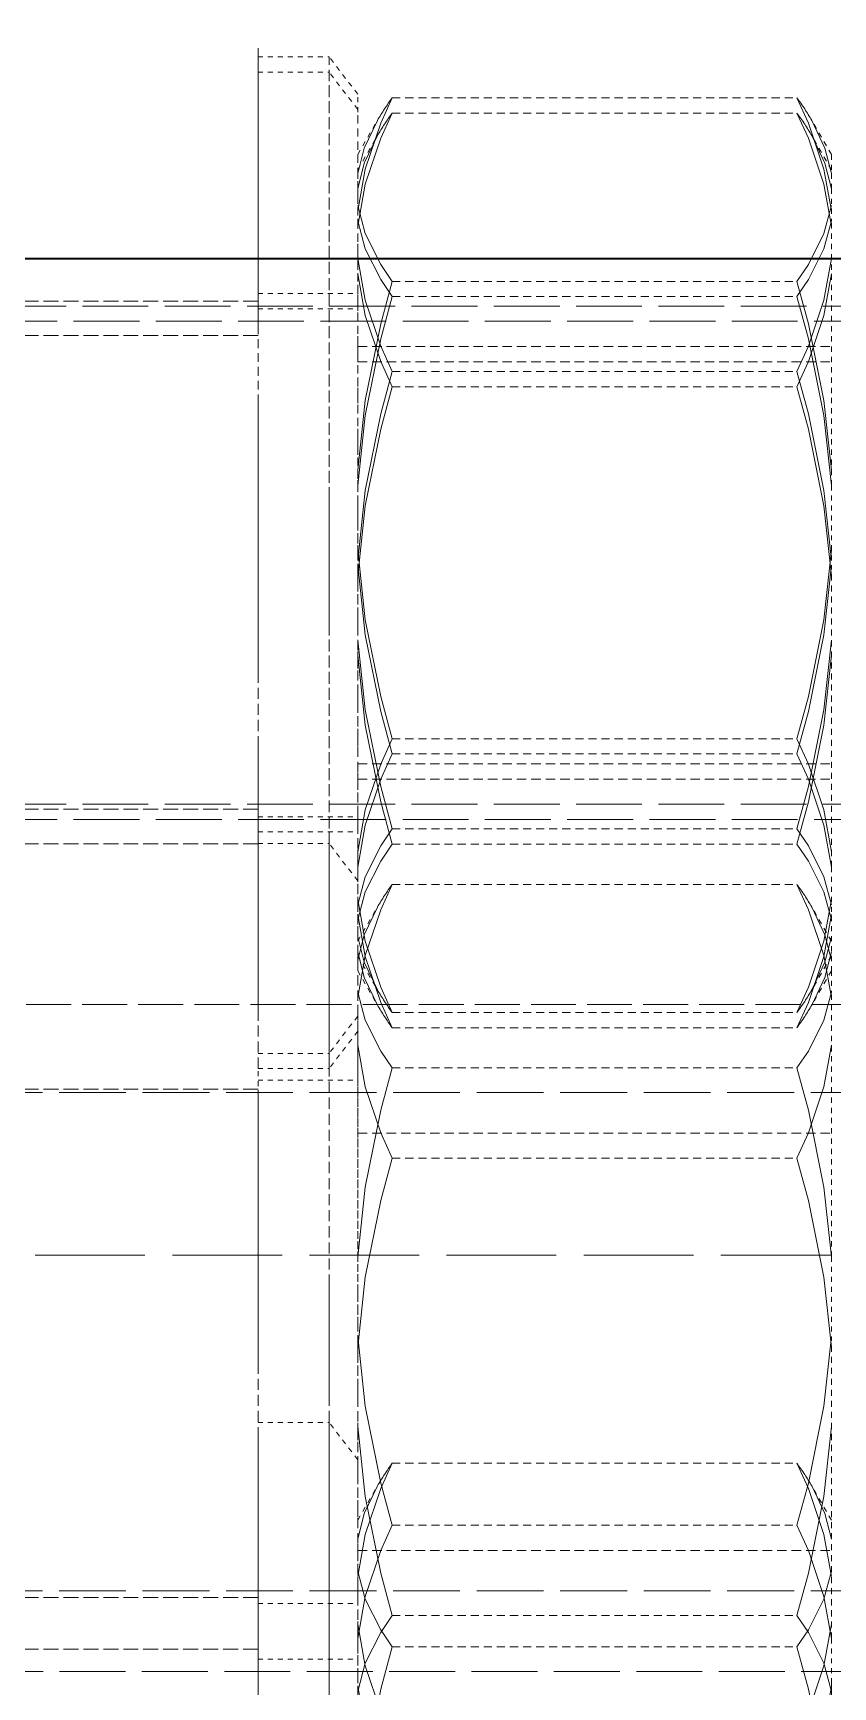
# Model space of a CAD drawing. Header units: millimetres. Extents: x 2913 to 35025, y 2470 to 25178.
# Drawn here: x 14608.45 to 14624.48, y 12023.21 to 12056.4 of the extents above; entities that cross this region are included whole.
import ezdxf

# ---------------------------------------------------------------- set-up
doc = ezdxf.new("R2010")
doc.units = ezdxf.units.MM
doc.linetypes.add('DASHED', pattern=[15, 12, -3])

# ---------------------------------------------------------------- blocks, each defined once
blk = doc.blocks.new('A$C637D7238')
at = {"color": 7, "linetype": 'DASHED', "lineweight": 13, "ltscale": 0.4647205352783203}
blk.add_line((213.3007365707745, 1132.197410205263), (213.3007365707745, 1411.029731372255), dxfattribs=at)
at = {"color": 7, "linetype": 'DASHED', "lineweight": 13, "ltscale": 0.0006458282470703125}
blk.add_line((213.3007365707745, 1269.656974414247), (213.3007365707745, 1270.044471362489), dxfattribs=at)
at = {"color": 7, "linetype": 'DASHED', "lineweight": 13, "ltscale": 0.002374076843261719}
for p, q in [((213.3007365707745, 1270.044471362489), (214.7251826767315, 1270.044471362489)), ((213.3007365707745, 1269.739371875185), (214.7251826767315, 1269.739371875185)), ((213.3007365707745, 1254.258948901552), (214.7251826767315, 1254.258948901552)), ((213.3007365707745, 1250.044547656435), (214.7251826767315, 1250.044547656435)), ((213.3007365707745, 1249.73944816913), (214.7251826767315, 1249.73944816913)), ((213.3007365707745, 1242.640906909364), (214.7251826767315, 1242.640906909364))]:
    blk.add_line(p, q, dxfattribs=at)
at = {"color": 7, "linetype": 'DASHED', "lineweight": 13, "ltscale": 0.01855201721191406}
for p, q in [((214.7251826767315, 1258.913261035341), (214.7251826767315, 1270.044471362489)), ((214.7251826767315, 1258.608161548036), (214.7251826767315, 1269.739371875185)), ((214.7251826767315, 1250.044547656435), (214.7251826767315, 1261.175757983583)), ((213.3007365707745, 1249.73944816913), (213.3007365707745, 1260.870658496278)), ((214.7251826767315, 1249.73944816913), (214.7251826767315, 1260.870658496278)), ((214.7251826767315, 1231.509696582216), (214.7251826767315, 1242.640906909364))]:
    blk.add_line(p, q, dxfattribs=at)
at = {"color": 7, "linetype": 'DASHED', "lineweight": 13, "ltscale": 0.001575493108103809}
for p, q in [((215.3008204941143, 1269.294654467958), (214.7251826767315, 1270.044471362489)), ((215.3008204941143, 1268.989554980653), (214.7251826767315, 1269.739371875185)), ((215.3008204941143, 1241.891090014833), (214.7251826767315, 1242.640906909364))]:
    blk.add_line(p, q, dxfattribs=at)
at = {"color": 7, "linetype": 'DASHED', "lineweight": 13, "ltscale": 0.01478118896484375}
blk.add_line((213.3007365707745, 1260.870658496278), (213.3007365707745, 1269.739371875185), dxfattribs=at)
at = {"color": 7, "linetype": 'DASHED', "lineweight": 13, "ltscale": 0.0005977630615234375}
blk.add_line((215.3008204941143, 1268.935996631044), (215.3008204941143, 1269.294654467958), dxfattribs=at)
at = {"color": 7, "linetype": 'DASHED', "lineweight": 13, "ltscale": 0.01352901458740234}
for p, q in [((215.9920436386456, 1269.222785571474), (224.109452391087, 1269.222785571474)), ((215.9920436386456, 1268.917686084169), (224.109452391087, 1268.917686084169)), ((215.9920436386456, 1265.538703540224), (224.109452391087, 1265.538703540224)), ((215.9920436386456, 1265.233604052919), (224.109452391087, 1265.233604052919)), ((215.9920436386456, 1263.72870598163), (224.109452391087, 1263.72870598163)), ((215.9920436386456, 1263.423606494325), (224.109452391087, 1263.423606494325)), ((215.9920436386456, 1256.36054191913), (224.109452391087, 1256.36054191913)), ((215.9920436386456, 1256.055442431825), (224.109452391087, 1256.055442431825)), ((215.9920436386456, 1254.5503154787), (224.109452391087, 1254.5503154787)), ((215.9920436386456, 1254.245215991396), (224.109452391087, 1254.245215991396)), ((215.9920436386456, 1253.437263110536), (224.109452391087, 1253.437263110536)), ((215.9920436386456, 1250.86623344745), (224.109452391087, 1250.86623344745)), ((215.9920436386456, 1250.561133960146), (224.109452391087, 1250.561133960146)), ((215.9920436386456, 1249.75295219745), (224.109452391087, 1249.75295219745)), ((215.9920436386456, 1247.942954638856), (224.109452391087, 1247.942954638856)), ((215.9920436386456, 1241.819221118349), (224.109452391087, 1241.819221118349)), ((215.9920436386456, 1240.574790576356), (224.109452391087, 1240.574790576356)), ((215.9920436386456, 1238.764564135927), (224.109452391087, 1238.764564135927)), ((215.9920436386456, 1238.135139087099), (224.109452391087, 1238.135139087099))]:
    blk.add_line(p, q, dxfattribs=at)
at = {"color": 7, "linetype": 'DASHED', "lineweight": 13, "ltscale": 0.01367263793945312}
blk.add_line((215.3008204941143, 1260.785972216981), (215.3008204941143, 1268.989554980653), dxfattribs=at)
at = {"color": 7, "linetype": 'DASHED', "lineweight": 13, "ltscale": 0.001316140712029155}
for p, q in [((215.3008204941143, 1268.084785083192), (215.6956416611065, 1268.768684008974)), ((224.8007899765362, 1268.084785083192), (224.405968809544, 1268.768684008974)), ((215.3008204941143, 1267.779685595888), (215.6956416611065, 1268.463584521669)), ((224.8007899765362, 1267.779685595888), (224.405968809544, 1268.463584521669)), ((215.3008204941143, 1252.299033740419), (215.6956416611065, 1252.9829326662)), ((224.8007899765362, 1252.299033740419), (224.405968809544, 1252.9829326662)), ((215.3008204941143, 1252.004462817567), (215.6956416611065, 1251.320563891786)), ((224.8007899765362, 1252.004462817567), (224.405968809544, 1251.320563891786)), ((215.3008204941143, 1251.699363330263), (215.6956416611065, 1251.015464404481)), ((224.8007899765362, 1251.699363330263), (224.405968809544, 1251.015464404481)), ((215.3008204941143, 1240.681220630067), (215.6956416611065, 1241.365119555849)), ((224.8007899765362, 1240.681220630067), (224.405968809544, 1241.365119555849))]:
    blk.add_line(p, q, dxfattribs=at)
at = {"color": 7, "linetype": 'DASHED', "lineweight": 13, "ltscale": 0.0005084991455078125}
blk.add_line((224.8007899765362, 1267.779685595888), (224.8007899765362, 1268.084785083192), dxfattribs=at)
at = {"color": 7, "linetype": 'DASHED', "lineweight": 13, "ltscale": 0.0006397247314453125}
for p, q in [((215.3008204941143, 1267.395850757021), (215.3008204941143, 1267.779685595888)), ((224.8007899765362, 1267.395850757021), (224.8007899765362, 1267.779685595888))]:
    blk.add_line(p, q, dxfattribs=at)
at = {"color": 7, "linetype": 'DASHED', "lineweight": 13, "ltscale": 0.001067352294921875}
for p, q in [((215.3008204941143, 1267.395850757021), (215.3008204941143, 1266.755439380067)), ((224.8007899765362, 1267.395850757021), (224.8007899765362, 1266.755439380067))]:
    blk.add_line(p, q, dxfattribs=at)
at = {"color": 7, "linetype": 'DASHED', "lineweight": 13, "ltscale": 0.008855056762695313}
for p, q in [((215.3008204941143, 1261.44240532245), (215.3008204941143, 1266.755439380067)), ((224.8007899765362, 1261.44240532245), (224.8007899765362, 1266.755439380067)), ((215.3008204941143, 1245.961753466981), (215.3008204941143, 1251.274787524599)), ((224.8007899765362, 1245.961753466981), (224.8007899765362, 1251.274787524599))]:
    blk.add_line(p, q, dxfattribs=at)
at = {"color": 7, "lineweight": 35}
blk.add_line((52.99910845798149, 1265.999900439638), (836.9991618637432, 1265.999900439638), dxfattribs=at)
at = {"color": 7, "linetype": 'DASHED', "lineweight": 13, "ltscale": 0.003333473205566406}
for p, q in [((213.3007365707745, 1265.294486621278), (215.3008204941143, 1265.294486621278)), ((213.3007365707745, 1264.989387133974), (215.3008204941143, 1264.989387133974)), ((213.3007365707745, 1254.794532397646), (215.3008204941143, 1254.794532397646)), ((213.3007365707745, 1254.489432910341), (215.3008204941143, 1254.489432910341)), ((213.3007365707745, 1249.508735278505), (215.3008204941143, 1249.508735278505)), ((213.3007365707745, 1239.008781054872), (215.3008204941143, 1239.008781054872)), ((213.3007365707745, 1237.890922168153), (215.3008204941143, 1237.890922168153))]:
    blk.add_line(p, q, dxfattribs=at)
at = {"color": 7, "linetype": 'DASHED', "lineweight": 13, "ltscale": 0.1100000381469727}
for p, q in [((240.8007747177471, 1265.044547656435), (174.8007518295635, 1265.044547656435)), ((240.8007747177471, 1255.044471362489), (174.8007518295635, 1255.044471362489))]:
    blk.add_line(p, q, dxfattribs=at)
at = {"color": 7, "linetype": 'DASHED', "lineweight": 13, "ltscale": 0.025}
for p, q in [((213.3007365707745, 1265.144569018739), (198.3007365707745, 1265.144569018739)), ((213.3007365707745, 1264.450599292177), (198.3007365707745, 1264.450599292177)), ((213.3007365707745, 1254.944450000185), (198.3007365707745, 1254.944450000185)), ((213.3007365707745, 1254.250709155458), (198.3007365707745, 1254.250709155458)), ((213.3007365707745, 1249.326774218935), (198.3007365707745, 1249.326774218935)), ((213.3007365707745, 1239.126884082216), (198.3007365707745, 1239.126884082216)), ((213.3007365707745, 1238.087531665224), (198.3007365707745, 1238.087531665224))]:
    blk.add_line(p, q, dxfattribs=at)
at = {"color": 7, "linetype": 'DASHED', "lineweight": 13, "ltscale": 0.1099998474121094}
for p, q in [((243.9224940780987, 1264.73944816913), (177.9225856308331, 1264.73944816913)), ((243.9224940780987, 1254.739371875185), (177.9225856308331, 1254.739371875185))]:
    blk.add_line(p, q, dxfattribs=at)
at = {"color": 7, "linetype": 'DASHED', "lineweight": 13, "ltscale": 0.01583328247070313}
for p, q in [((215.3008204941143, 1264.232474902528), (224.8007899765362, 1264.232474902528)), ((215.3008204941143, 1263.927375415224), (224.8007899765362, 1263.927375415224)), ((215.3008204941143, 1255.856544116396), (224.8007899765362, 1255.856544116396)), ((215.3008204941143, 1255.551444629091), (224.8007899765362, 1255.551444629091)), ((215.3008204941143, 1248.446952441591), (224.8007899765362, 1248.446952441591)), ((215.3008204941143, 1240.070792773622), (224.8007899765362, 1240.070792773622))]:
    blk.add_line(p, q, dxfattribs=at)
at = {"color": 7, "linetype": 'DASHED', "lineweight": 13, "ltscale": 0.00265960693359375}
for p, q in [((215.3008204941143, 1261.44240532245), (215.3008204941143, 1259.846641162294)), ((224.8007899765362, 1261.44240532245), (224.8007899765362, 1259.846641162294)), ((215.3008204941143, 1245.961753466981), (215.3008204941143, 1244.365989306825)), ((224.8007899765362, 1245.961753466981), (224.8007899765362, 1244.365989306825))]:
    blk.add_line(p, q, dxfattribs=at)
at = {"color": 7, "linetype": 'DASHED', "lineweight": 13, "ltscale": 0.01716079711914063}
for p, q in [((215.3008204941143, 1250.489493945497), (215.3008204941143, 1260.785972216981)), ((215.3008204941143, 1235.008842090028), (215.3008204941143, 1245.305320361513))]:
    blk.add_line(p, q, dxfattribs=at)
at = {"color": 7, "linetype": 'DASHED', "lineweight": 13, "ltscale": 0.010101318359375}
for p, q in [((215.3008204941143, 1253.785850146669), (215.3008204941143, 1259.846641162294)), ((224.8007899765362, 1253.785850146669), (224.8007899765362, 1259.846641162294)), ((215.3008204941143, 1238.3051982912), (215.3008204941143, 1244.365989306825)), ((224.8007899765362, 1238.3051982912), (224.8007899765362, 1244.365989306825))]:
    blk.add_line(p, q, dxfattribs=at)
at = {"color": 7, "linetype": 'DASHED', "lineweight": 13, "ltscale": 0.01855239868164062}
for p, q in [((214.7251826767315, 1243.127509692567), (214.7251826767315, 1254.258948901552)), ((213.3007365707745, 1234.258796313661), (213.3007365707745, 1245.390235522646)), ((214.7251826767315, 1234.258796313661), (214.7251826767315, 1245.390235522646))]:
    blk.add_line(p, q, dxfattribs=at)
at = {"color": 7, "linetype": 'DASHED', "lineweight": 13, "ltscale": 0.001575795710327806}
for p, q in [((215.3008204941143, 1253.508903125185), (214.7251826767315, 1254.258948901552)), ((215.3008204941143, 1250.794593432802), (214.7251826767315, 1250.044547656435)), ((215.3008204941143, 1250.489493945497), (214.7251826767315, 1249.73944816913))]:
    blk.add_line(p, q, dxfattribs=at)
at = {"color": 7, "linetype": 'DASHED', "lineweight": 13, "ltscale": 0.001591873168945313}
for p, q in [((215.3008204941143, 1253.785850146669), (215.3008204941143, 1252.830726245302)), ((224.8007899765362, 1253.785850146669), (224.8007899765362, 1252.830726245302)), ((215.3008204941143, 1238.3051982912), (215.3008204941143, 1237.350074389833)), ((224.8007899765362, 1238.3051982912), (224.8007899765362, 1237.350074389833))]:
    blk.add_line(p, q, dxfattribs=at)
at = {"color": 7, "linetype": 'DASHED', "lineweight": 13, "ltscale": 0.001885604858398438}
for p, q in [((215.3008204941143, 1251.699363330263), (215.3008204941143, 1252.830726245302)), ((224.8007899765362, 1251.699363330263), (224.8007899765362, 1252.830726245302)), ((215.3008204941143, 1236.218711474794), (215.3008204941143, 1237.350074389833)), ((224.8007899765362, 1236.218711474794), (224.8007899765362, 1237.350074389833))]:
    blk.add_line(p, q, dxfattribs=at)
at = {"color": 7, "linetype": 'DASHED', "lineweight": 13, "ltscale": 0.000707244873046875}
blk.add_line((224.8007899765362, 1251.699134448427), (224.8007899765362, 1251.274787524599), dxfattribs=at)
at = {"color": 7, "linetype": 'DASHED', "lineweight": 13, "ltscale": 0.075}
blk.add_line((243.3007365707745, 1251.02965507831), (198.3007365707745, 1251.02965507831), dxfattribs=at)
at = {"color": 7, "linetype": 'DASHED', "lineweight": 13, "ltscale": 0.008640670776367187}
blk.add_line((215.3008204941143, 1245.305320361513), (215.3008204941143, 1250.489722827333), dxfattribs=at)
at = {"color": 7, "linetype": 'DASHED', "lineweight": 13, "ltscale": 0.00724945068359375}
blk.add_line((213.3007365707745, 1245.390235522646), (213.3007365707745, 1249.739905932802), dxfattribs=at)
at = {"color": 7, "linetype": 'DASHED', "lineweight": 13, "ltscale": 0.1116666793823242}
for p, q in [((240.8007747177471, 1249.258796313661), (173.8007670883526, 1249.258796313661)), ((240.8007747177471, 1239.258948901552), (173.8007670883526, 1239.258948901552))]:
    blk.add_line(p, q, dxfattribs=at)
at = {"color": 7, "linetype": 'DASHED', "lineweight": 13, "ltscale": 0.1833333969116211}
blk.add_line((178.5830241684307, 1245.999747851747), (288.5830623154034, 1245.999747851747), dxfattribs=at)
at = {"color": 7, "linetype": 'DASHED', "lineweight": 13, "ltscale": 0.1101699829101563}
blk.add_line((177.9225856308331, 1237.64098320331), (244.0245753769268, 1237.64098320331), dxfattribs=at)
at = {"color": 7, "linetype": 'DASHED', "lineweight": 13, "ltscale": 0.005131912231445312}
blk.add_line((224.8007899765362, 1234.34394035663), (224.8007899765362, 1237.423087695497), dxfattribs=at)
at = {"color": 7, "linetype": 'DASHED', "lineweight": 13}
for points in [[(215.3008204941143, 1266.953422168153), (215.4511958603252, 1267.792960742372), (215.763390684544, 1268.714896777528), (215.9920436386456, 1269.222785571474)], [(224.8007899765362, 1266.953422168153), (224.6503001694073, 1267.792960742372), (224.3381053451885, 1268.714896777528), (224.109452391087, 1269.222785571474)], [(215.3008204941143, 1266.648322680849), (215.4511958603252, 1267.487861255067), (215.763390684544, 1268.409797290224), (215.9920436386456, 1268.917686084169)], [(224.8007899765362, 1266.648322680849), (224.6503001694073, 1267.487861255067), (224.3381053451885, 1268.409797290224), (224.109452391087, 1268.917686084169)], [(215.3008204941143, 1267.700950244325), (215.4321986679424, 1268.213416674989), (215.6956416611065, 1268.768684008974)], [(224.8007899765362, 1267.700950244325), (224.6692973617901, 1268.213416674989), (224.405968809544, 1268.768684008974)], [(215.3008204941143, 1267.395850757021), (215.4321986679424, 1267.908317187685), (215.6956416611065, 1268.463584521669)], [(224.8007899765362, 1267.395850757021), (224.6692973617901, 1267.908317187685), (224.405968809544, 1268.463584521669)], [(215.3008204941143, 1267.060538867372), (215.4511958603252, 1266.497489550966), (215.763390684544, 1265.879508593935), (215.9920436386456, 1265.538703540224)], [(224.8007899765362, 1267.060538867372), (224.6503001694073, 1266.497489550966), (224.3381053451885, 1265.879508593935), (224.109452391087, 1265.538703540224)], [(215.3008204941143, 1266.755439380067), (215.4511958603252, 1266.192618945497), (215.763390684544, 1265.57440910663), (215.9920436386456, 1265.233604052919)], [(224.8007899765362, 1266.755439380067), (224.6503001694073, 1266.192618945497), (224.3381053451885, 1265.57440910663), (224.109452391087, 1265.233604052919)], [(215.3008204941143, 1265.99806938495), (215.4511958603252, 1265.158759692567), (215.763390684544, 1264.236823657411), (215.9920436386456, 1263.72870598163)], [(224.8007899765362, 1265.99806938495), (224.6503001694073, 1265.158759692567), (224.3381053451885, 1264.236823657411), (224.109452391087, 1263.72870598163)], [(215.3008204941143, 1265.692969897646), (215.4511958603252, 1264.853660205263), (215.763390684544, 1263.931724170106), (215.9920436386456, 1263.423606494325)], [(224.8007899765362, 1265.692969897646), (224.6503001694073, 1264.853660205263), (224.3381053451885, 1263.931724170106), (224.109452391087, 1263.423606494325)], [(215.3008204941143, 1261.747504809755), (215.4511958603252, 1263.149863818544), (215.763390684544, 1264.690009692567), (215.9920436386456, 1265.538703540224)], [(215.3008204941143, 1261.44240532245), (215.4511958603252, 1262.844764331239), (215.763390684544, 1264.384910205263), (215.9920436386456, 1265.233604052919)], [(224.8007899765362, 1261.747504809755), (224.6503001694073, 1263.149863818544), (224.3381053451885, 1264.690009692567), (224.109452391087, 1265.538703540224)], [(224.8007899765362, 1261.44240532245), (224.6503001694073, 1262.844764331239), (224.3381053451885, 1264.384910205263), (224.109452391087, 1265.233604052919)], [(215.3008204941143, 1259.937507251161), (215.4511958603252, 1261.33986625995), (215.763390684544, 1262.880012133974), (215.9920436386456, 1263.72870598163)], [(224.8007899765362, 1259.937507251161), (224.6503001694073, 1261.33986625995), (224.3381053451885, 1262.880012133974), (224.109452391087, 1263.72870598163)], [(215.3008204941143, 1259.632407763856), (215.4511958603252, 1261.034766772646), (215.763390684544, 1262.574912646669), (215.9920436386456, 1263.423606494325)], [(224.8007899765362, 1259.632407763856), (224.6503001694073, 1261.034766772646), (224.3381053451885, 1262.574912646669), (224.109452391087, 1263.423606494325)], [(215.3008204941143, 1260.151740649599), (215.4511958603252, 1258.74938164081), (215.763390684544, 1257.209235766786), (215.9920436386456, 1256.36054191913)], [(224.8007899765362, 1260.151740649599), (224.6503001694073, 1258.74938164081), (224.3381053451885, 1257.209235766786), (224.109452391087, 1256.36054191913)], [(215.3008204941143, 1259.846641162294), (215.4511958603252, 1258.444282153505), (215.763390684544, 1256.904136279481), (215.9920436386456, 1256.055442431825)], [(224.8007899765362, 1259.846641162294), (224.6503001694073, 1258.444282153505), (224.3381053451885, 1256.904136279481), (224.109452391087, 1256.055442431825)], [(215.3008204941143, 1258.341743091005), (215.4511958603252, 1256.93915520038), (215.763390684544, 1255.399009326356), (215.9920436386456, 1254.5503154787)], [(224.8007899765362, 1258.341743091005), (224.6503001694073, 1256.93915520038), (224.3381053451885, 1255.399009326356), (224.109452391087, 1254.5503154787)], [(215.3008204941143, 1258.0366436037), (215.4511958603252, 1256.634055713075), (215.763390684544, 1255.093909839052), (215.9920436386456, 1254.245215991396)], [(224.8007899765362, 1258.0366436037), (224.6503001694073, 1256.634055713075), (224.3381053451885, 1255.093909839052), (224.109452391087, 1254.245215991396)], [(215.3008204941143, 1254.090949633974), (215.4511958603252, 1254.930488208192), (215.763390684544, 1255.852424243349), (215.9920436386456, 1256.36054191913)], [(224.8007899765362, 1254.090949633974), (224.6503001694073, 1254.930488208192), (224.3381053451885, 1255.852424243349), (224.109452391087, 1256.36054191913)], [(215.3008204941143, 1253.785850146669), (215.4511958603252, 1254.625388720888), (215.763390684544, 1255.547324756044), (215.9920436386456, 1256.055442431825)], [(224.8007899765362, 1253.785850146669), (224.6503001694073, 1254.625388720888), (224.3381053451885, 1255.547324756044), (224.109452391087, 1256.055442431825)], [(215.3008204941143, 1253.028480151552), (215.4511958603252, 1253.591529467958), (215.763390684544, 1254.209739306825), (215.9920436386456, 1254.5503154787)], [(224.8007899765362, 1253.028480151552), (224.6503001694073, 1253.591529467958), (224.3381053451885, 1254.209739306825), (224.109452391087, 1254.5503154787)], [(215.3008204941143, 1252.723380664247), (215.4511958603252, 1253.286429980653), (215.763390684544, 1253.904639819521), (215.9920436386456, 1254.245215991396)], [(224.8007899765362, 1252.723380664247), (224.6503001694073, 1253.286429980653), (224.3381053451885, 1253.904639819521), (224.109452391087, 1254.245215991396)], [(215.3008204941143, 1251.16767082538), (215.4511958603252, 1252.007209399599), (215.763390684544, 1252.929145434755), (215.9920436386456, 1253.437263110536)], [(224.8007899765362, 1251.16767082538), (224.6503001694073, 1252.007209399599), (224.3381053451885, 1252.929145434755), (224.109452391087, 1253.437263110536)], [(215.3008204941143, 1253.135825732606), (215.4511958603252, 1252.296287158388), (215.763390684544, 1251.374351123231), (215.9920436386456, 1250.86623344745)], [(215.3008204941143, 1251.915427783388), (215.4321986679424, 1252.427665332216), (215.6956416611065, 1252.9829326662)], [(224.8007899765362, 1253.135825732606), (224.6503001694073, 1252.296287158388), (224.3381053451885, 1251.374351123231), (224.109452391087, 1250.86623344745)], [(224.8007899765362, 1251.915427783388), (224.6692973617901, 1252.427665332216), (224.405968809544, 1252.9829326662)], [(215.3008204941143, 1252.830726245302), (215.4511958603252, 1251.991187671083), (215.763390684544, 1251.069251635927), (215.9920436386456, 1250.561133960146)], [(224.8007899765362, 1252.830726245302), (224.6503001694073, 1251.991187671083), (224.3381053451885, 1251.069251635927), (224.109452391087, 1250.561133960146)], [(215.3008204941143, 1252.388068774599), (215.4321986679424, 1251.875602343935), (215.6956416611065, 1251.320563891786)], [(224.8007899765362, 1252.388068774599), (224.6692973617901, 1251.875602343935), (224.405968809544, 1251.320563891786)], [(215.3008204941143, 1252.082969287294), (215.4321986679424, 1251.57050285663), (215.6956416611065, 1251.015464404481)], [(224.8007899765362, 1252.082969287294), (224.6692973617901, 1251.57050285663), (224.405968809544, 1251.015464404481)], [(215.3008204941143, 1251.274787524599), (215.4511958603252, 1250.711967090028), (215.763390684544, 1250.093757251161), (215.9920436386456, 1249.75295219745)], [(224.8007899765362, 1251.274787524599), (224.6503001694073, 1250.711967090028), (224.3381053451885, 1250.093757251161), (224.109452391087, 1249.75295219745)], [(215.3008204941143, 1250.212546924013), (215.4511958603252, 1249.373008349794), (215.763390684544, 1248.451072314638), (215.9920436386456, 1247.942954638856)], [(224.8007899765362, 1250.212546924013), (224.6503001694073, 1249.373008349794), (224.3381053451885, 1248.451072314638), (224.109452391087, 1247.942954638856)], [(215.3008204941143, 1245.961753466981), (215.4511958603252, 1247.364112475771), (215.763390684544, 1248.904258349794), (215.9920436386456, 1249.75295219745)], [(224.8007899765362, 1245.961753466981), (224.6503001694073, 1247.364112475771), (224.3381053451885, 1248.904258349794), (224.109452391087, 1249.75295219745)], [(215.3008204941143, 1244.151755908388), (215.4511958603252, 1245.554114917177), (215.763390684544, 1247.0942607912), (215.9920436386456, 1247.942954638856)], [(224.8007899765362, 1244.151755908388), (224.6503001694073, 1245.554114917177), (224.3381053451885, 1247.0942607912), (224.109452391087, 1247.942954638856)], [(215.3008204941143, 1244.365989306825), (215.4511958603252, 1242.963630298036), (215.763390684544, 1241.423484424013), (215.9920436386456, 1240.574790576356)], [(224.8007899765362, 1244.365989306825), (224.6503001694073, 1242.963630298036), (224.3381053451885, 1241.423484424013), (224.109452391087, 1240.574790576356)], [(215.3008204941143, 1242.555991748231), (215.4511958603252, 1241.153403857606), (215.763390684544, 1239.613486865419), (215.9920436386456, 1238.764564135927)], [(224.8007899765362, 1242.555991748231), (224.6503001694073, 1241.153403857606), (224.3381053451885, 1239.613486865419), (224.109452391087, 1238.764564135927)], [(215.3008204941143, 1239.549857715028), (215.4511958603252, 1240.389396289247), (215.763390684544, 1241.311332324403), (215.9920436386456, 1241.819221118349)], [(224.8007899765362, 1239.549857715028), (224.6503001694073, 1240.389396289247), (224.3381053451885, 1241.311332324403), (224.109452391087, 1241.819221118349)], [(215.3008204941143, 1240.2973857912), (215.4321986679424, 1240.809852221864), (215.6956416611065, 1241.365119555849)], [(224.8007899765362, 1240.2973857912), (224.6692973617901, 1240.809852221864), (224.405968809544, 1241.365119555849)], [(215.3008204941143, 1238.3051982912), (215.4511958603252, 1239.144736865419), (215.763390684544, 1240.066672900575), (215.9920436386456, 1240.574790576356)], [(224.8007899765362, 1238.3051982912), (224.6503001694073, 1239.144736865419), (224.3381053451885, 1240.066672900575), (224.109452391087, 1240.574790576356)], [(215.3008204941143, 1239.656974414247), (215.4511958603252, 1239.093925097841), (215.763390684544, 1238.475715258974), (215.9920436386456, 1238.135139087099)], [(224.8007899765362, 1239.656974414247), (224.6503001694073, 1239.093925097841), (224.3381053451885, 1238.475715258974), (224.109452391087, 1238.135139087099)], [(215.3008204941143, 1237.242957690614), (215.4511958603252, 1237.805778125185), (215.763390684544, 1238.423987964052), (215.9920436386456, 1238.764564135927)], [(224.8007899765362, 1237.242957690614), (224.6503001694073, 1237.805778125185), (224.3381053451885, 1238.423987964052), (224.109452391087, 1238.764564135927)], [(215.3008204941143, 1238.594504931825), (215.4511958603252, 1237.755195239442), (215.763390684544, 1236.833259204286), (215.9920436386456, 1236.325141528505)], [(224.8007899765362, 1238.594504931825), (224.6503001694073, 1237.755195239442), (224.3381053451885, 1236.833259204286), (224.109452391087, 1236.325141528505)], [(215.3008204941143, 1234.34394035663), (215.4511958603252, 1235.746299365419), (215.763390684544, 1237.286445239442), (215.9920436386456, 1238.135139087099)], [(224.8007899765362, 1234.34394035663), (224.6503001694073, 1235.746299365419), (224.3381053451885, 1237.286445239442), (224.109452391087, 1238.135139087099)], [(215.3008204941143, 1237.350074389833), (215.4511958603252, 1236.510535815614), (215.763390684544, 1235.588599780458), (215.9920436386456, 1235.080482104677)], [(224.8007899765362, 1237.350074389833), (224.6503001694073, 1236.510535815614), (224.3381053451885, 1235.588599780458), (224.109452391087, 1235.080482104677)]]:
    blk.add_lwpolyline(points, dxfattribs=at)
for centre, radius, start, end in [((220.2625209335674, 1266.109305957216), 5.284777624110305, 143.9045291178566, 149.7876579187292), ((219.8390895370831, 1266.109305957216), 5.284777624165988, 30.21234208127081, 36.09547088214342), ((220.2625209335674, 1265.804206469911), 5.284777624110305, 143.9045291178566, 149.7876579187292), ((219.8390895370831, 1265.804206469911), 5.284777624165878, 30.21234208127081, 36.09547088214342), ((220.2625209335674, 1250.323554614442), 5.284777623523865, 143.9045291178566, 149.7876579187292), ((219.8390895370831, 1250.323554614442), 5.284777623529005, 30.21234208127081, 36.09547088214342), ((220.2625209335674, 1253.979713061708), 5.284777623524452, 210.2123402609374, 216.0954690615463), ((219.8390895370831, 1253.979713061708), 5.284777623529687, 323.9045309384537, 329.7876597390626), ((220.2625209335674, 1253.674613574403), 5.284777623524452, 210.2123402609374, 216.0954690615463), ((219.8390895370831, 1253.674613574403), 5.284777623529687, 323.9045309384537, 329.7876597390626), ((220.2625209335674, 1238.705741504091), 5.284777623523865, 143.9045291178566, 149.7876579187292), ((219.8390895370831, 1238.705741504091), 5.284777623529005, 30.21234208127081, 36.09547088214342)]:
    blk.add_arc(centre, radius, start, end, dxfattribs=at)
blk = doc.blocks.new('CT1')
at = {"color": 7}
blk.add_blockref('A$C637D7238', (873182.6095526135, 212768.3521590075), dxfattribs=at)
blk = doc.blocks.new('1')
at = {"lineweight": 5}
blk.add_blockref('CT1', (-858782.9549533061, -201982.4714246165), dxfattribs=at)

msp = doc.modelspace()

# ---------------------------------------------------------------- block references
msp.add_blockref('1', (0, 0))

doc.saveas('drawing.dxf')
